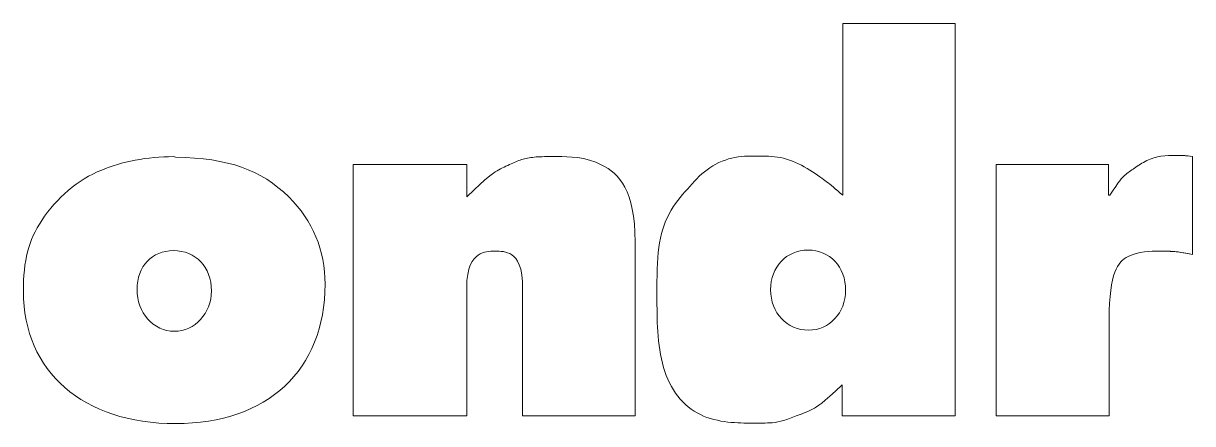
# Model space of a CAD drawing. Header units: millimetres. Extents: x -56 to 182, y 0 to 146.
# Drawn here: x -55.6 to 72.5, y 101.4 to 145.2 of the extents above; entities that cross this region are included whole.
import ezdxf

# ---------------------------------------------------------------- set-up
doc = ezdxf.new("R2010")
doc.units = ezdxf.units.MM
doc.layers.add('SLD-0', color=7, linetype='Continuous')

msp = doc.modelspace()

# ---------------------------------------------------------------- linework, layer by layer
at = {"layer": 'SLD-0', "color": 7, "linetype": 'Continuous', "lineweight": 18}
for p, q in [((34.149, 126.4), (34.149, 145.218)), ((34.149, 145.218), (46.469, 145.218)), ((34.149, 126.4), (34.149, 145.218)), ((34.149, 145.218), (46.469, 145.218)), ((46.469, 145.218), (46.469, 102.25)), ((46.469, 145.218), (46.469, 102.25)), ((72.454, 130.629), (72.454, 119.903)), ((72.454, 130.629), (72.454, 119.903)), ((-19.481, 102.25), (-19.481, 129.771)), ((-19.481, 129.771), (-7.038, 129.771)), ((-19.481, 102.25), (-19.481, 129.771)), ((-19.481, 129.771), (-7.038, 129.771)), ((-7.038, 129.771), (-7.038, 126.216)), ((-7.038, 129.771), (-7.038, 126.216)), ((50.94, 102.25), (50.94, 129.771)), ((50.94, 129.771), (63.261, 129.771)), ((50.94, 102.25), (50.94, 129.771)), ((50.94, 129.771), (63.261, 129.771)), ((63.261, 129.771), (63.261, 126.4)), ((63.261, 129.771), (63.261, 126.4)), ((63.261, 126.4), (63.384, 126.4)), ((63.261, 126.4), (63.384, 126.4)), ((11.412, 121.313), (11.412, 102.25)), ((11.412, 121.313), (11.412, 102.25)), ((-7.038, 116.286), (-7.038, 102.25)), ((-7.038, 116.286), (-7.038, 102.25)), ((-0.909, 102.25), (-0.909, 115.98)), ((-0.909, 102.25), (-0.909, 115.98)), ((63.322, 112.854), (63.322, 102.25)), ((63.322, 112.854), (63.322, 102.25)), ((34.087, 102.25), (34.087, 105.621)), ((34.087, 102.25), (34.087, 105.621)), ((-7.038, 102.25), (-19.481, 102.25)), ((-7.038, 102.25), (-19.481, 102.25)), ((11.412, 102.25), (-0.909, 102.25)), ((11.412, 102.25), (-0.909, 102.25)), ((46.469, 102.25), (34.087, 102.25)), ((46.469, 102.25), (34.087, 102.25)), ((63.322, 102.25), (50.94, 102.25)), ((63.322, 102.25), (50.94, 102.25))]:
    msp.add_line(p, q, dxfattribs=at)
at = {"layer": 'SLD-0', "color": 5, "linetype": 'Continuous', "lineweight": 18}
for points, knots in [([(-46.999, 129.158), (-44.915, 130.078), (-41.973, 130.629), (-39.153, 130.629), (-39.092, 130.629), (-38.97, 130.629), (-38.908, 130.568)], [5, 5, 5, 5, 6, 6, 6, 7, 7, 7, 7]), ([(-46.999, 129.158), (-44.915, 130.078), (-41.973, 130.629), (-39.153, 130.629), (-39.092, 130.629), (-38.97, 130.629), (-38.908, 130.568)], [5, 5, 5, 5, 6, 6, 6, 7, 7, 7, 7]), ([(-26.527, 126.216), (-23.891, 123.581), (-22.543, 120.393), (-22.543, 116.654), (-22.543, 107.276), (-28.856, 101.392), (-38.908, 101.392), (-49.022, 101.392), (-55.58, 107.092), (-55.58, 115.857), (-55.58, 119.29), (-55.029, 121.435), (-53.558, 123.642)], [0, 0, 0, 0, 1, 1, 1, 2, 2, 2, 3, 3, 3, 4, 4, 4, 4]), ([(-26.527, 126.216), (-23.891, 123.581), (-22.543, 120.393), (-22.543, 116.654), (-22.543, 107.276), (-28.856, 101.392), (-38.908, 101.392), (-49.022, 101.392), (-55.58, 107.092), (-55.58, 115.857), (-55.58, 119.29), (-55.029, 121.435), (-53.558, 123.642)], [0, 0, 0, 0, 1, 1, 1, 2, 2, 2, 3, 3, 3, 4, 4, 4, 4]), ([(34.455, 115.98), (34.455, 118.554), (32.739, 120.393), (27.957, 120.393), (26.242, 118.554), (26.242, 116.041)], [2, 2, 2, 2, 3, 3, 4, 4, 4, 4]), ([(34.455, 115.98), (34.455, 118.554), (32.739, 120.393), (27.957, 120.393), (26.242, 118.554), (26.242, 116.041)], [2, 2, 2, 2, 3, 3, 4, 4, 4, 4]), ([(-34.986, 115.919), (-34.986, 118.554), (-36.702, 120.332), (-39.153, 120.332), (-41.483, 120.332), (-43.138, 118.616), (-43.138, 116.102)], [2, 2, 2, 2, 3, 3, 3, 4, 4, 4, 4]), ([(-34.986, 115.919), (-34.986, 118.554), (-36.702, 120.332), (-39.153, 120.332), (-41.483, 120.332), (-43.138, 118.616), (-43.138, 116.102)], [2, 2, 2, 2, 3, 3, 3, 4, 4, 4, 4]), ([(-43.138, 116.102), (-43.138, 113.528), (-41.36, 111.505), (-39.031, 111.505), (-36.824, 111.505), (-34.986, 113.467), (-34.986, 115.919)], [0, 0, 0, 0, 1, 1, 1, 2, 2, 2, 2]), ([(-43.138, 116.102), (-43.138, 113.528), (-41.36, 111.505), (-39.031, 111.505), (-36.824, 111.505), (-34.986, 113.467), (-34.986, 115.919)], [0, 0, 0, 0, 1, 1, 1, 2, 2, 2, 2]), ([(26.242, 116.041), (26.242, 113.528), (28.019, 111.628), (30.409, 111.628), (32.678, 111.628), (34.455, 113.528), (34.455, 115.98)], [0, 0, 0, 0, 1, 1, 1, 2, 2, 2, 2]), ([(26.242, 116.041), (26.242, 113.528), (28.019, 111.628), (30.409, 111.628), (32.678, 111.628), (34.455, 113.528), (34.455, 115.98)], [0, 0, 0, 0, 1, 1, 1, 2, 2, 2, 2])]:
    msp.add_open_spline(points, degree=3, knots=knots, dxfattribs=at)
for points in [[(-7.038, 126.216), (-4.647, 128.484), (-3.789, 129.097), (-2.073, 129.894), (-0.909, 130.384), (0.501, 130.629), (2.279, 130.629), (7.795, 130.629), (11.412, 126.952), (11.412, 121.313)], [(34.087, 105.621), (31.88, 103.598), (30.9, 102.924), (28.938, 102.189), (27.651, 101.698), (26.425, 101.453), (25.138, 101.453), (18.089, 101.453), (13.799, 106.969), (13.799, 115.98), (13.799, 120.883), (14.963, 124.561), (17.17, 127.136), (19.131, 129.342), (22.012, 130.691), (24.771, 130.691), (27.283, 130.691), (29.98, 129.649), (32.371, 127.871), (32.8, 127.565), (33.352, 127.074), (34.149, 126.4)], [(63.384, 126.4), (64.425, 127.994), (64.976, 128.607), (66.019, 129.342), (67.428, 130.262), (68.961, 130.752), (70.677, 130.752), (71.229, 130.752), (71.597, 130.752), (72.454, 130.629)], [(70.677, 130.752), (71.229, 130.752), (71.597, 130.752), (72.454, 130.629)], [(-38.908, 130.568), (-33.085, 130.445), (-29.592, 129.22), (-26.527, 126.216)], [(-38.908, 130.568), (-33.085, 130.445), (-29.592, 129.22), (-26.527, 126.216)], [(-53.558, 123.642), (-51.964, 126.093), (-49.635, 128.116), (-46.999, 129.158)], [(-53.558, 123.642), (-51.964, 126.093), (-49.635, 128.116), (-46.999, 129.158)], [(32.371, 127.871), (32.8, 127.565), (33.352, 127.074), (34.149, 126.4)], [(-0.909, 115.98), (-0.909, 118.677), (-2.073, 120.271), (-3.973, 120.271), (-5.751, 120.271), (-7.038, 118.554), (-7.038, 116.286)], [(72.454, 119.903), (70.861, 120.209), (70.309, 120.271), (69.268, 120.271), (65.16, 120.271), (63.322, 117.941), (63.322, 112.854)], [(72.454, 119.903), (70.861, 120.209), (70.309, 120.271), (69.268, 120.271)]]:
    msp.add_open_spline(points, degree=3, dxfattribs=at)

doc.saveas('drawing.dxf')
